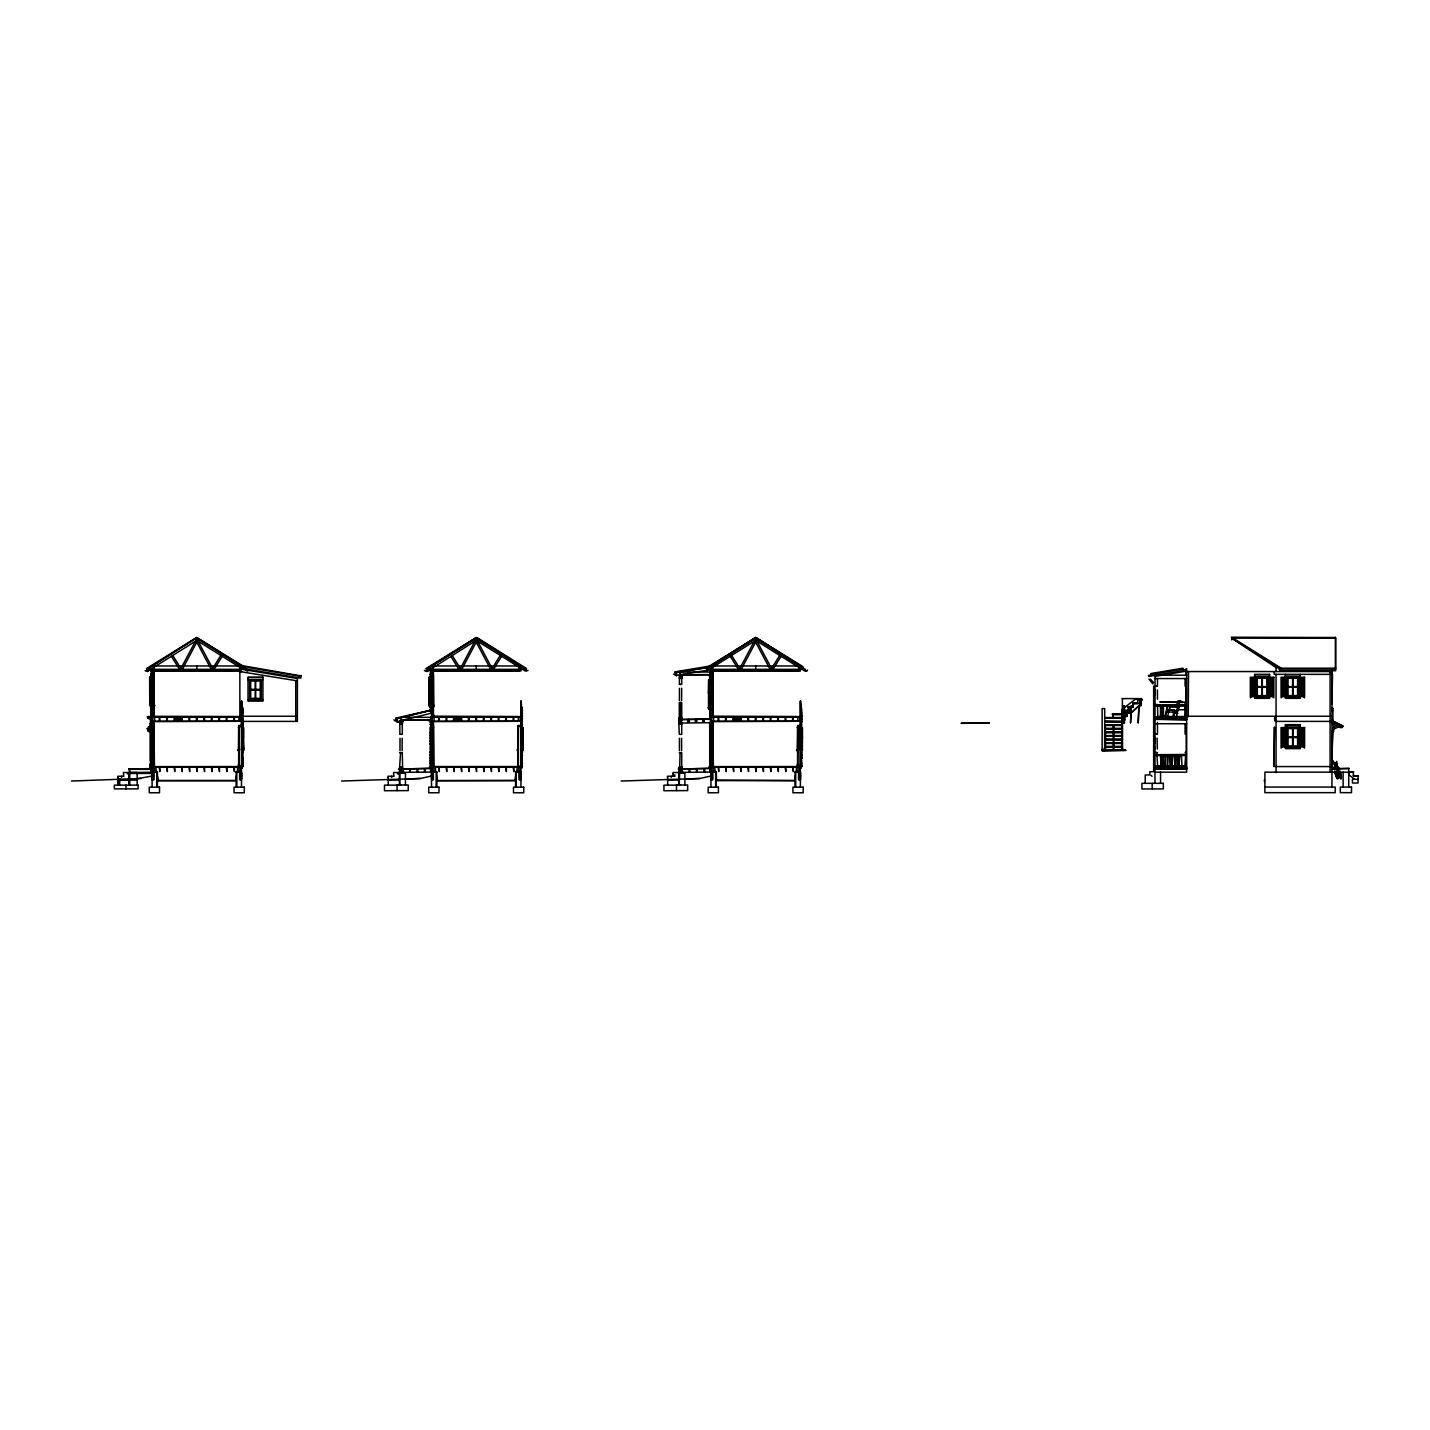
<?xml version="1.0" encoding="UTF-8"?>
<svg xmlns="http://www.w3.org/2000/svg" width="1430" height="1430" viewBox="0 0 1430 1430"><rect width="100%" height="100%" fill="white"/><g stroke="black" fill="none" stroke-linecap="round" stroke-linejoin="round"><path stroke-width="1.5" d="M147.808 728.478L147.934 731.034L149.346 731.534L149.971 728.442L147.791 728.442M148.845 731.624L149.042 728.049M150.436 725.6L150.436 723.491M150.847 727.137L150.847 725.046M150.793 705.562L150.758 674.352L151.812 674.299L151.812 672.35M151.026 726.833L151.151 723.491M151.491 694.033L150.793 676.926L151.848 676.694M241.491 716.627L147.433 716.77C159.445 718.057 144.662 714.714 148.005 717.788M241.491 768.196L242.314 752.824M242.314 744.333L242.314 727.566M242.314 724.545L243.011 749.785C241.044 742.045 243.994 754.057 243.386 749.356L243.332 727.691M241.491 671.564L239.865 671.564L239.865 721.399L297.386 721.399L297.386 677.588M301.104 675.907L241.116 665.433M430.233 766.927L430.931 720.809M430.627 710.245L395.627 718.164L395.86 719.058L431.056 710.263L431.056 708.404M431.52 766.927L433.147 766.927L433.147 721.274M520.949 768.196L521.181 750.625M679.286 678.553L679.643 675.175L679.286 684.362M709.691 766.927L709.691 722.794L712.587 722.686M709.691 708.351L709.638 677.141L710.71 677.087L710.71 675.139M710.388 766.802L710.388 740.418M710.388 696.839L710.388 679.715L708.529 679.947L708.529 708.082L708.869 706.849M801.211 744.333L801.211 740.15M801.479 749.803L801.408 721.274L801.479 727.459M1104.693 730.802L1104.693 750.375L1104.693 708.565L1102.137 708.565L1102.137 750.017L1125.66 750.017L1122.389 749.32M1105.39 731.32L1105.39 750.375L1105.39 725.457M1113.201 749.678L1113.201 725.457M1121.692 749.678L1121.692 725.457M1133.257 707.403L1133.257 703.453L1133.257 707.403L1128.252 707.403M151.848 726.601L149.632 725.6M242.6 744.226L242.51 735.252L243.493 749.803L243.583 727.691L242.635 727.691L243.493 750.911M429.626 701.058L429.25 706.331M429.286 705.097L429.286 704.65M522.701 738.988L522.951 750.911L522.772 727.691M708.619 708.333L708.637 707.207M802.266 750.142L801.551 748.534M801.783 749.785L802.373 749.266M151.187 718.825L149.971 718.378M401.24 772.343L401.258 768.965L403.403 768.983L403.349 772.343L401.24 772.343L401.24 769.018L399.506 769.483M431.288 768.697L430.591 772.075L436.883 772.272M522.969 750.303L521.753 750.41L521.753 752.967M682.843 772.343L680.68 772.343L680.698 768.965L682.843 768.983M708.619 708.529L708.726 707.671M710.728 768.697L710.031 772.075L716.323 772.272M802.391 750.41L801.211 750.41L801.211 752.967M243.529 750.446L242.314 750.41L242.314 752.967M149.775 703.9L149.739 705.276L149.632 677.159L150.579 677.159L150.579 704.99L149.739 704.65M149.828 704.883L149.882 677.159M708.619 707.439L708.583 708.905M150.168 703.828L150.043 695.427M150.329 726.887L151.848 725.94L149.632 725.94L153.707 725.707M522.915 748.551L522.594 738.756M708.726 707.886L708.779 679.947M801.944 748.534L802.033 738.756M149.65 704.168L150.561 704.061M682.092 719.326L681.788 717.932L682.092 719.326L678.946 719.326L678.946 718.164L681.788 717.932L681.752 719.683M710.031 768.697L710.031 772.075L681.627 772.361L681.788 767.213L678.946 767.445L678.946 768.607L682.092 768.607L681.788 767.213L682.092 768.607M1157.531 717.663L1157.817 719.076L1157.478 704.454M1157.531 767.034L1157.817 768.428L1156.709 752.43M1155.386 738.148L1155.172 743.243M248.82 670.152L247.193 671.206L246.139 669.705M801.211 735.27L802.248 748.391M1155.172 695.266L1155.1 689.939M1178.052 709.745L1178.588 702.309M1178.713 709.745L1179.25 702.309M1184.648 709.745L1185.166 702.309M1166.952 705.759L1166.809 709.834L1169.222 709.834L1169.919 706.617M151.24 677.159L151.33 673.78L150.901 677.159M151.205 724.67L151.294 721.274L150.865 724.67L151.848 724.67M403.904 720.22L402.402 722.15M683.218 674.924L681.735 676.873M150.901 702.309C150.615 695.248 153.046 702.13 150.293 702.184M150.865 716.287C153.207 708.351 148.881 717.717 151.777 716.341M151.294 718.486C150.454 728.782 151.794 713.749 151.187 719.326L149.739 718.593M150.865 766.587C152.349 755.97 150.15 776.776 151.526 766.015M710.21 679.357C710.531 687.169 708.565 678.231 711.657 679.482M709.78 705.097L710.424 701.737L710.138 705.097L708.744 705.205L709.155 701.04M528.045 670.348L526.312 671.135L524.864 668.561M235.342 780.512L236.022 779.618M515.461 779.618L514.532 780.548L437.616 780.637M676.068 673.691L675.014 674.96L673.601 674.048M713.356 708.815L712.891 708.118M807.539 669.991L806.395 671.296L805.019 669.705M1272.45 696.07L1273.844 697.822M1303.195 696.07L1304.589 697.822M1303.195 746.371L1304.589 748.122M476.262 638.245L477.602 637.977L526.49 668.525L525.99 669.329L476.208 637.494L426.48 669.312L425.979 668.525L476.351 637.601M802.373 749.767L802.48 727.691L801.533 727.691L801.533 749.463L802.48 749.713M1337.658 768.035L1337.658 768.089A5.631 0.947 74.8 0 0 1337.676 768.965M145.091 670.616L146.396 671.26L147.505 670.098M393.911 719.791L395.252 721.149L397.057 719.433M426.944 670.098L425.514 671.296L424.424 670.348M399.506 768.607L399.792 767.213L402.348 767.213L402.634 768.607L399.506 768.607L400.597 752.663M678.946 719.326L679.232 717.932L681.735 717.932M678.946 768.607L679.232 767.213L681.735 767.213M1157.478 717.663L1155.029 717.663L1154.671 719.076L1154.975 717.663L1186.65 717.663M1157.478 767.034L1155.029 767.034L1154.671 768.428L1154.975 767.034L1186.65 767.034M1163.859 716.269L1165.182 716.108L1167.202 706.617M1167.577 711.89L1168.024 709.834L1174.548 710.245M1170.223 706.617L1167.595 716.108M1337.068 768.375L1336.746 766.855L1336.818 768.536M245.406 668.614L246.496 669.991M1176.711 710.37L1179.41 701.04L1177.98 700.915L1176.389 706.313M1181.663 701.594L1180.697 700.915M150.168 690.547L150.382 677.999L150.043 690.529M150.257 695.445L150.078 691.244L149.971 703.828M429.304 686.346L429.518 677.981M429.304 681.449L429.626 680.09M429.304 683.54L429.626 682.182M429.626 689.868L429.626 684.291M429.501 688.438L429.626 687.079M429.626 689.171L429.304 689.832M429.304 703.113L429.626 691.262M429.304 693.318L429.626 691.959M429.626 695.463L429.626 694.068M429.304 698.215L429.626 696.857M429.304 700.307L429.626 698.948M708.744 682.146L708.547 693.461L709.28 680.787M709.083 701.058L708.958 694.05M709.53 704.99L708.744 705.902L709.066 693.336M708.744 705.902L708.744 705.205M1336.925 765.408L1336.639 761.404L1336.335 763.906L1334.548 763.924L1333.171 760.921L1334.798 766.748A6.471 1.09 74.8 0 0 1334.136 768.375M1336.8 764.996L1335.995 762.512L1337.497 766.748A6.471 1.09 74.8 0 1 1339.016 768.375M1168.775 711.89L1166.362 711.89L1165.45 716.198L1162.822 716.823M1167.023 716.895L1167.541 716.073M681.663 688.134L681.61 700.664M1157.406 689.939L1157.478 699.199M180.484 669.347L195.41 641.284M182.325 669.347L196.786 642.159L196.911 638.298M459.924 669.347L474.849 641.284M461.765 669.347L476.226 642.159L476.101 638.298M739.364 669.347L754.289 641.284M741.223 669.347L755.683 642.159L755.558 638.298M151.848 767.052L150.096 767.052L150.418 763.977M1155.172 748.659L1155.029 747.318M399.989 750.678L400.007 738.291M679.429 700.664L679.447 688.295M679.429 750.678L679.447 738.291M212.641 668.525L220.828 655.441M214.053 669.347L222.204 656.299M246.675 669.115L196.768 637.494L146.539 668.525L147.022 669.312L196.714 637.53L245.156 667.363M475.958 638.048L426.355 669.115M426.891 669.115L476.351 638.298M492.099 668.525L500.268 655.441M493.493 669.347L501.644 656.299M755.683 638.495L804.572 669.061L804.572 670.974L755.683 640.408L706.778 670.974L706.778 669.061L755.809 638.298M771.539 668.525L779.707 655.441M772.933 669.347L781.102 656.299M402.402 721.846L403.671 720.22M681.735 676.569L682.986 674.924M243.368 728.496L243.368 738.166M243.243 738.988L243.475 749.052L242.671 748.534M429.411 690.547L430.001 690.547M522.808 738.166L522.808 728.496M802.248 728.496L802.248 738.166M802.141 738.988L802.141 748.534M709.566 718.79L710.71 716.519M709.566 768.125L710.71 765.872M153.707 716.305L238.578 716.627M180.716 718.414C182.254 722.043 173.245 721.435 175.926 718.075M153.707 766.605L238.935 766.569L238.935 725.35L238.578 766.927M433.04 691.655L433.147 704.275M433.147 716.305L518.035 716.627M459.834 718.075C462.641 721.739 452.559 721.739 455.366 718.075M675.729 673.727L676.533 672.529L675.997 673.369M712.587 716.305L797.475 716.627M712.587 766.605L797.833 766.569L797.833 725.35L797.475 766.927M149.65 690.654L150.793 690.493M1126.393 711.014L1126.393 712.641L1131.327 712.641L1139.782 704.936M1126.661 712.873L1131.416 712.873L1139.603 705.097M1136.207 698.609L1121.924 709.495L1121.924 746.406M150.436 760.992L150.436 731.534M1331.956 732.714L1333.582 731.749L1333.582 729.318L1340.589 725.814M399.846 767.213L402.295 767.213M146.897 669.115L196.929 637.851M147.862 670.992L196.786 640.408L241.491 668.364M147.862 671.26L151.044 669.008M674.871 672.815L674.728 671.903L709.244 666.148L755.755 637.476L802.927 666.648L802.588 667.542L755.791 637.601M755.558 637.601L709.548 667.059L674.835 672.583M709.495 666.809L755.701 637.494L802.677 667.31M148.166 668.614L147.522 671.6L147.755 668.865M427.606 668.614L426.962 671.6L427.32 669.043M431.288 766.569L432.915 766.927M1338.766 724.903L1332.885 727.834L1333.582 729.318M175.711 720.202L180.502 718.2M175.765 720.237L180.591 718.289M402.134 738.291L402.152 750.678M455.151 720.202L460.049 718.289M681.592 738.291L681.61 750.678M734.609 720.202L739.489 718.289L739.614 720.077L734.609 718.289M235.646 780.53L158.48 780.548L157.55 779.618M515.086 780.53L437.866 780.655M794.544 780.53L716.555 780.083M433.433 705.669L434.363 705.508L433.433 705.33M395.806 718.843L430.931 710.174L430.931 669.83M400.239 720.845L397.057 721.882C397.576 713.409 394.519 726.619 400.436 720.792M403.886 719.933L431.288 713.177M401.544 734.376L400.597 734.376M680.984 684.362L680.054 684.362M680.054 702.648L680.984 702.648M680.984 734.376L680.054 734.376M679.286 785.016L680.054 752.663M1156.709 686.168L1155.78 686.168M1155.78 704.454L1156.709 704.454M1185.828 704.454L1186.292 704.382M1156.709 734.144L1155.78 734.144M1155.78 752.43L1157.478 752.609M1186.65 767.499L1185.023 767.034L1184.719 768.428L1185.828 752.43M680.859 717.109L679.697 717.932M1155.958 716.984L1157.067 716.501L1157.067 717.663M1161.089 716.966L1161.142 706.009M1163.412 716.966L1163.466 706.009M1155.958 766.355L1157.067 765.872L1157.067 767.034M1161.089 766.337L1161.142 755.38M1162.769 766.212L1163.466 755.38M1167.434 766.212L1168.131 755.38M1170.401 766.337L1170.455 755.38M1175.049 766.337L1175.12 755.38M1177.39 766.337L1177.444 755.38M1179.071 766.212L1179.768 755.38M1182.038 766.337L1181.394 755.38M1276.418 772.575L1275.363 772.146L1276.418 771.717M151.848 776.079L136.78 778.85M431.288 776.079L420.295 778.492L341.627 781.03M710.728 776.079L699.753 778.492L621.085 781.03M151.848 705.383L150.257 705.651L150.49 707.028L151.848 706.795M431.288 705.383L429.697 705.651L429.93 707.028L431.288 706.795M710.728 708.172L709.137 708.458L709.387 709.834L710.728 709.584M679.822 674.817L676.533 675.55M710.728 669.669L681.216 674.585L681.216 677.963M1150.953 674.46L1182.914 669.133M1182.914 670.795L1150.953 676.068L1150.953 673.53L1182.914 668.203L1183.271 670.759L1186.65 668.65L1186.65 772.164L1154.975 772.164M1155.029 676.372L1186.65 671.099M243.368 729.658L242.832 728.299L243.046 738.059L242.314 729.675M243.368 748.373L243.172 746.424M522.701 728.621L522.611 738.041M801.926 730.39L802.033 728.281M802.141 738.059L801.926 728.299M802.248 741.526L801.211 738.059L802.462 738.166L801.819 729.783M801.73 747.157L801.211 743.654L801.658 746.907M806.681 671.153L805.591 670.849M242.314 715.697C243.618 726.512 241.509 705.634 242.939 716.287M243.368 738.041L242.314 738.059L243.368 741.526M242.314 743.654L242.421 746.907M521.753 721.292L522.451 727.566L521.181 727.334M242.314 754.826C243.386 765.425 242.01 744.833 242.6 755.398M521.753 732.464L522.397 735.842M801.211 710.12C802.284 720.702 800.907 700.128 801.479 710.692M521.753 746.442C523.058 757.221 520.949 736.379 522.397 747.014M801.211 724.081L801.211 727.566M521.753 757.614C522.844 768.214 521.467 747.622 522.039 758.204M801.211 749.231C802.498 760.027 800.407 739.167 801.837 749.803M801.211 760.42C802.284 771.002 800.907 750.428 801.479 760.992M71.5 781.03L140.855 778.492M151.848 716.752L148.47 716.984L148.47 718.486M118.082 780.154L129.254 779.582M430.162 724.384L431.234 724.331L431.234 722.49M709.62 724.384L710.674 724.331L710.674 722.49L710.728 767.57M157.497 776.329L158.426 780.655L235.146 780.655M436.937 776.329L437.455 780.423M405.012 779.118L420.295 778.492M716.376 776.329L716.448 780.172M684.47 779.118L699.753 778.492M710.496 719.29L678.714 719.379L679.286 720.184M989.363 722.794L961.192 723.401M148.148 717.985L151.848 718.021M128.789 769.125L151.83 768.553L149.971 768.553L149.971 767.07L151.848 766.748L151.848 768.893L129.719 769.143L129.719 785.142M151.848 769.143L128.897 769.251L151.848 768.893M129.004 769.269L151.848 769.376M151.848 772.272L129.719 772.522L137.173 772.522L137.173 785.142M1231.355 637.226L1335.441 637.512M1276.061 667.596L1231.713 638.155L1335.441 638.155M154.136 665.969L239.436 665.969M433.576 665.969L518.875 665.969M713.034 665.969L798.333 665.969M1231.713 638.155L1279.796 668.203L1335.674 668.203M1279.796 669.133L1335.674 669.133M152.081 669.347L241.491 669.347M431.52 669.347L520.949 669.347M710.96 669.347L800.389 669.347M710.728 669.812L710.728 671.439M710.728 670.044L710.388 716.966L800.389 716.966M805.251 669.991L805.019 669.061M151.026 670.67L150.668 669.508L151.848 674.03M430.466 670.67L430.126 669.508L430.466 674.138L431.252 672.35M152.081 670.974L241.491 670.974M431.52 670.974L520.949 670.974L520.949 668.364M710.96 670.974L800.389 670.974L800.389 668.364M153.707 671.278L239.865 670.974M433.147 671.278L519.304 670.974M712.587 671.278L798.762 670.974M1186.65 671.564L1332.188 671.564L1332.188 702.541M152.081 671.671L153.707 671.671M431.52 671.671L433.147 671.671M710.96 671.671L712.587 671.671M681.002 672.029L710.728 672.029M152.081 672.386L153.707 672.386M431.52 672.386L433.147 672.386M710.96 672.386L712.587 672.386M676.068 672.94L676.497 675.854L676.497 672.779M680.287 672.958L679.59 674.585L710.728 674.585M150.793 674.37L151.848 674.37M430.233 674.37L431.288 674.37L430.198 674.352L430.233 676.926L431.288 676.676M1330.097 674.352L1274.202 674.352L1274.202 671.564M1332.045 674.477L1332.045 702.184M709.924 674.71L681.395 675.175L681.735 678.553M1254.646 674.817L1269.536 674.817M1285.373 674.817L1300.281 674.817M152.081 675.049L153.707 675.049M153.993 675.175L154.226 705.33M431.52 675.049L433.147 675.049M433.433 675.175L433.665 705.33M1156.584 675.192L1155.029 675.192L1154.975 783.336M1162.161 675.192L1186.65 675.192M152.081 675.407L153.707 675.407M431.52 675.407L433.147 675.407M710.96 675.407L712.587 675.407M1150.596 675.371C1145.072 674.602 1151.382 678.446 1150.596 674.674M152.081 676.104L153.707 676.104M431.52 676.104L433.147 676.104M710.96 676.104L712.587 676.104M1148.755 676.319L1150.149 676.319M710.728 676.819L708.44 674.924M1254.646 676.926L1269.536 676.926M1285.373 676.926L1300.281 676.926M430.698 677.159C431.27 666.612 429.894 687.151 430.966 676.587M709.691 677.159L710.728 677.159M1255.915 677.266L1250.321 677.266L1250.321 696.589L1255.915 696.589L1255.915 677.266L1255.898 696.589M1256.505 677.159L1267.677 677.159L1267.677 696.714L1256.505 696.714M248.016 677.623L262.923 677.623M150.561 678.088L149.775 678.088M430.001 678.088L429.232 678.088M679.643 678.088L681.502 678.088M712.891 677.963L713.123 708.118M150.293 678.321L150.633 679.482M679.643 678.428L681.502 678.428M1155.029 678.553L1186.65 678.553M1251.143 678.803L1255.093 678.803M1269.089 678.803L1273.04 678.803M1281.87 678.803L1285.838 678.803M1299.834 678.803L1303.785 678.803M1251.143 679.5L1255.093 679.5M1269.089 679.5L1273.04 679.5M1281.87 679.5L1285.838 679.5M1299.834 679.5L1303.785 679.5M248.016 679.715L262.923 679.715M151.24 679.947C151.83 669.401 150.454 689.957 151.526 679.393M1186.274 680.054L1186.274 707.779M1251.143 680.215L1255.093 680.215M1269.089 680.215L1273.04 680.215M1281.87 680.215L1285.838 680.215M1299.834 680.215L1303.785 680.215M239.865 671.564L297.386 680.877M1251.143 680.912L1255.093 680.912M1269.089 680.912L1273.04 680.912M1281.87 680.912L1285.838 680.912M1299.834 680.912L1303.785 680.912M1251.143 681.61L1255.093 681.61M1269.089 681.61L1273.04 681.61M1281.87 681.61L1285.838 681.61M1299.834 681.61L1303.785 681.61M1251.143 682.307L1255.093 682.307M1269.089 682.307L1273.04 682.307M1281.87 682.307L1285.838 682.307M1299.834 682.307L1303.785 682.307M1251.143 683.004L1255.093 683.004M1269.089 683.004L1273.04 683.004M1281.87 683.004L1285.838 683.004M1299.834 683.004L1303.785 683.004M1251.143 683.701L1255.093 683.701M1269.089 683.701L1273.04 683.701M1281.87 683.701L1285.838 683.701M1299.834 683.701L1303.785 683.701M1251.143 684.398L1255.093 684.398M1269.089 684.398L1273.04 684.398M1281.87 684.398L1285.838 684.398M1299.834 684.398L1303.785 684.398M679.643 684.434L681.395 684.434M1251.143 685.095L1255.093 685.095M1269.089 685.095L1273.04 685.095M1281.87 685.095L1285.838 685.095M1299.834 685.095L1303.785 685.095M710.138 685.542C710.71 674.996 709.351 695.534 710.424 684.97M1251.143 685.792L1255.093 685.792M1269.089 685.792L1273.04 685.792M1281.87 685.792L1285.838 685.792M1299.834 685.792L1303.785 685.792M1186.292 686.007L1185.828 686.168M1155.386 686.239L1157.12 686.239M1256.505 686.579L1267.677 686.579M1287.25 686.579L1298.422 686.579M1256.505 687.276L1267.677 687.276M1287.25 687.276L1298.422 687.276M1251.143 687.544L1255.093 687.544M1269.089 687.544L1273.04 687.544M1281.87 687.544L1285.838 687.544M1299.834 687.544L1303.785 687.544M1251.143 688.241L1255.093 688.241M1269.089 688.241L1273.04 688.241M1281.87 688.241L1285.838 688.241M1299.834 688.241L1303.785 688.241M430.698 688.331C431.27 677.784 429.894 698.341 430.966 687.776M1251.143 688.938L1255.093 688.938M1269.089 688.938L1273.04 688.938M1281.87 688.938L1285.838 688.938M1299.834 688.938L1303.785 688.938M249.875 689.385L261.064 689.385M1251.143 689.635L1255.093 689.635M1269.089 689.635L1273.04 689.635M1281.87 689.635L1285.838 689.635M1299.834 689.635L1303.785 689.635M249.875 690.082L261.064 690.082M1251.143 690.332L1255.093 690.332M1269.089 690.332L1273.04 690.332M1281.87 690.332L1285.838 690.332M1299.834 690.332L1303.785 690.332M1251.143 691.03L1255.093 691.03M1269.089 691.03L1273.04 691.03M1281.87 691.03L1285.838 691.03M1299.834 691.03L1303.785 691.03M150.561 691.476L149.775 691.476M430.001 691.476L429.232 691.476M150.293 691.655L150.668 690.493M1251.143 691.727L1255.093 691.727M1269.089 691.727L1273.04 691.727M1281.87 691.727L1285.838 691.727M1299.834 691.727L1303.785 691.727M1251.143 692.424L1255.093 692.424M1269.089 692.424L1273.04 692.424M1281.87 692.424L1285.838 692.424M1299.834 692.424L1303.785 692.424M1251.143 693.121L1255.093 693.121M1269.089 693.121L1273.04 693.121M1281.87 693.121L1285.838 693.121M1299.834 693.121L1303.785 693.121M151.24 693.925C151.83 683.379 150.454 703.918 151.526 693.353M1251.143 693.818L1255.093 693.818M1269.089 693.818L1273.04 693.818M1281.87 693.818L1285.838 693.818M1299.834 693.818L1303.785 693.818M1251.143 694.533L1255.093 694.533M1269.089 694.533L1273.04 694.533M1281.87 694.533L1285.838 694.533M1299.834 694.533L1303.785 694.533M1254.646 696.946L1269.536 696.946M1285.373 696.946L1300.281 696.946M1122.157 698.609L1141.408 698.609L1141.408 699.842M261.064 699.449L249.875 699.502L249.875 679.947M710.138 699.52C710.71 688.974 709.351 709.512 710.424 698.948M1137.333 699.485L1142.427 699.485L1137.565 700.182M248.016 699.735L262.923 699.735M1142.427 699.842L1137.333 699.949M1178.141 701.415L1180.554 701.415M1186.256 702.202L1159.802 702.005L1182.914 702.523M430.698 702.309C431.27 691.763 429.894 712.301 430.966 701.737M679.59 702.595L681.449 702.595M1132.685 703.095L1137.923 703.095L1132.685 703.56M150.293 703.346L150.668 702.184M1132.918 703.792L1137.923 703.792L1137.69 699.842M1331.956 703.935L1332.51 674.477M241.956 704.257L242.314 768.196M521.414 704.257L521.753 768.196M800.854 704.257L800.389 768.196M151.24 705.097C151.634 694.819 150.579 714.875 151.526 704.543M432.218 705.097L433.433 705.097M1157.478 705.097L1185.077 705.097M153.993 705.33L154.923 705.508L153.993 705.669M429.179 705.276L429.072 677.159L430.037 677.159L429.197 704.99M1139.603 705.419L1141.176 705.419M1157.478 705.33L1185.077 705.33M1139.335 705.651L1141.176 705.651L1141.176 700.182M1122.389 705.884L1124.498 705.884L1124.498 722.829L1122.389 722.829M1155.905 706.027L1156.834 706.152L1156.244 705.097M1157.478 706.152L1185.077 706.027M1128.02 706.706L1133.257 706.706M1168.614 706.706L1178.856 707.153M1169.311 706.581L1179.392 706.313M1133.257 707.046L1128.02 707.171M153.993 707.546L154.351 705.669M433.433 707.546L433.791 705.669M710.138 707.904C710.746 697.357 709.244 717.896 710.352 707.332M1331.956 708.19L1332.885 708.19L1332.885 720.702M1331.956 708.779L1332.885 708.779M1185.13 709.745L1176.747 709.745L1176.747 719.076M712.891 710.335L713.23 708.476M1125.106 710.317L1128.61 710.317M431.288 710.621L430.591 713.266M1125.213 710.782L1128.61 710.656M1331.956 710.71L1332.885 710.71M1121.603 711.014L1123.479 711.014M1125.356 711.014L1128.61 711.014M1177.927 711.622L1173.315 711.622L1173.315 719.076M1173.976 713.481L1177.927 713.481M1112.308 713.928L1125.91 713.928M1112.308 714.392L1125.91 714.267M1112.647 714.625L1125.91 714.625M152.081 715.929L153.707 716.627L153.707 670.974M239.865 716.269L295.76 716.269M1123.676 716.251L1126.912 716.251M1185.935 716.269L1331.956 716.269M1124.373 716.484L1126.912 716.484L1127.144 711.014M1157.478 716.501L1185.077 716.501M520.949 716.627L431.52 716.627L433.147 716.627L433.147 670.974M680.859 716.77L681.324 717.932M800.389 716.627L710.96 716.627L712.587 716.627L712.587 670.974M1186.65 716.627L1188.276 716.627L1188.509 671.564M147.433 717.091L241.491 716.966M431.52 716.966L520.949 716.966M1157.478 717.091L1185.077 717.091M148.47 717.449L151.848 717.449M403.796 717.324L431.288 717.324M151.848 717.753L147.683 717.056M1104.693 717.538L1123.39 717.538M1276.061 717.502L1274.666 717.502L1274.666 720.881L1274.702 719.719L1276.061 719.773M1104.693 718.003L1123.39 717.878M148.398 718.146L151.848 718.378M401.133 718.253L400.436 723.598L401.83 723.598M1104.693 718.235L1123.39 718.235M1186.65 718.128L1184.719 719.076L1185.077 704.454M151.848 718.486L148.237 718.486L148.237 716.984M1186.65 719.076L1154.511 719.076L1186.65 719.88M710.728 719.308L710.031 722.686L679.822 723.097L680.019 719.361M1154.511 719.415L1186.65 719.54M1124.695 719.862L1123.39 719.862L1123.39 714.267M400.436 719.88L431.288 719.88M1274.666 720.112L1276.061 720.112M400.436 720.22L402.062 720.22M402.652 720.22L430.466 720.22L430.591 717.324M739.274 720.398L734.806 720.398L734.484 718.414M1275.363 720.631L1276.418 720.631M152.081 721.274L241.491 721.274M431.52 721.274L520.949 721.274M710.96 721.274L800.389 721.274M1104.693 721.149L1122.389 721.149M153.707 721.578L238.935 721.274M433.147 721.578L518.375 721.274M712.587 721.578L797.833 721.274M1104.693 721.489L1122.389 721.846L1104.693 721.846M1276.061 721.399L1331.956 721.399L1342.305 726.654L1341.036 727.852L1331.956 723.312M522.039 721.864L521.968 718.486L521.753 724.545M152.081 721.971L153.707 721.971M430.233 722.15L428.75 720.22M431.52 721.971L433.147 721.971M681.216 722.168L681.913 719.594L679.643 719.755L679.643 724.188M710.96 721.971L712.587 721.971M152.081 722.686L153.707 722.686M431.52 722.686L433.147 722.686M989.131 723.026L961.407 723.169M151.848 723.276L150.15 723.276L151.848 723.491M679.536 723.723L681.502 723.723M1154.975 723.723L1186.65 723.723M402.062 723.83L400.203 724.188L399.846 721.274L399.846 734.376M679.643 723.955L681.395 723.955M399.846 724.188L402.402 724.188L402.652 719.88M430.162 724.134L431.288 724.313M679.286 724.188L681.735 724.188M709.62 724.188L710.674 724.188M801.211 724.545L801.479 724.67M153.94 724.903L154.458 766.569M433.469 724.903L433.898 766.569M712.909 724.903L713.356 766.569M1104.693 724.76L1122.389 724.76M152.081 725.117L153.94 725.368M241.491 725.01L239.865 725.707M431.52 725.117L433.147 725.117M520.949 725.01L519.304 725.707M710.96 725.117L712.587 725.117M800.389 725.01L798.762 725.707M1104.693 725.099L1122.389 725.099M1285.373 725.117L1300.281 725.117M1104.693 725.457L1122.389 725.457L1122.389 750.375L1122.389 698.609M238.649 725.707L238.417 749.803M238.935 725.707L241.491 725.707M431.52 725.707L433.147 725.707M518.089 725.707L517.857 749.803M518.375 725.707L520.949 725.707M710.96 725.707L712.587 725.707M797.529 725.707L797.297 749.803M797.833 725.707L800.389 725.707M150.132 726.565L153.707 726.404M238.935 726.404L241.491 726.404M431.52 726.404L433.147 726.404M518.375 726.404L520.949 726.404M710.96 726.404L712.587 726.404M797.833 726.404L800.389 726.404M148.363 726.798L149.435 726.798M432.45 726.744L433.469 726.994M430.233 727.226L430.931 766.802L430.698 719.88M1285.373 727.226L1300.281 727.226M151.205 727.459C151.83 716.931 150.365 737.433 151.526 726.887M238.417 727.566L239.632 727.334M241.956 727.334L243.011 727.566M430.662 727.459C431.288 716.931 429.822 737.433 430.966 726.887M431.753 727.459L433.469 727.459M710.067 727.459C710.692 716.931 709.226 737.433 710.388 726.887M797.297 727.566L799.692 727.334M148.148 728.049L149.632 728.049M799.692 727.799L797.529 727.334M146.79 728.639L150.883 728.639M242.832 728.299L242.421 728.621M801.73 728.299L801.551 728.621M1104.693 728.371L1122.389 728.371M1104.693 728.71L1122.389 728.71M151.848 728.978L150.347 729.407M1104.693 729.068L1122.389 729.068M1281.87 728.96L1285.82 728.96L1285.82 736.772L1281.87 736.772L1281.87 728.96L1285.838 729.103M1299.834 728.96L1303.785 728.96L1303.785 736.772L1299.834 736.772L1299.834 728.96L1303.785 729.103M147.791 729.461L150.007 729.354M147.88 729.461L150.007 729.461M150.436 729.443L151.848 729.443M1281.87 729.8L1285.838 729.8M1299.834 729.8L1303.785 729.8M242.6 730.247L242.51 726.869L243.368 733.143L242.51 729.658M147.791 730.498L150.007 730.498M1281.87 730.516L1285.838 730.516M1299.834 730.516L1303.785 730.516M1281.87 731.213L1285.838 731.213M1299.834 731.213L1303.785 731.213M1104.693 731.963L1122.389 731.963M1281.87 731.91L1285.838 731.91M1299.834 731.91L1303.785 731.91M1104.693 732.321L1122.389 732.321M1104.693 732.678L1122.389 732.678M1281.87 732.607L1285.838 732.607M1299.834 732.607L1303.785 732.607M802.248 733.143L801.211 729.675L801.837 733.036M1281.87 733.304L1285.838 733.304M1299.834 733.304L1303.785 733.304M1186.292 733.965L1185.828 734.144M1281.87 734.001L1285.838 734.001M1299.834 734.001L1303.785 734.001M1155.386 734.198L1157.12 734.198M1281.87 734.698L1285.838 734.698M1299.834 734.698L1303.785 734.698M1104.693 735.574L1122.389 735.574M1281.87 735.395L1285.838 735.395M1299.834 735.395L1303.785 735.395M522.808 735.932L521.753 729.675L522.397 733.036M243.154 735.967L242.314 732.464L242.939 735.842M1281.87 736.093L1285.838 736.093M1299.834 736.093L1303.785 736.093M1104.693 736.271L1122.389 736.271M1287.25 736.879L1298.422 736.879M1281.87 737.701L1285.82 737.701L1285.82 745.495L1281.87 745.495L1281.87 737.701L1285.838 737.844M1287.25 737.576L1298.422 737.576M1299.834 737.701L1303.785 737.701L1303.785 745.495L1299.834 745.495L1299.834 737.701L1303.785 737.844M242.671 738.059L243.44 738.059M801.837 738.631L801.211 732.464L801.837 735.842M1281.87 738.541L1285.838 738.541M1299.834 738.541L1303.785 738.541M242.832 738.774L242.421 739.149M801.73 738.774L801.551 738.988M1104.693 739.185L1122.389 739.185M1281.87 739.239L1285.838 739.239M1299.834 739.239L1303.785 739.239M1104.693 739.542L1122.389 739.542M1104.693 739.882L1122.389 739.882M1281.87 739.936L1285.838 739.936M1299.834 739.936L1303.785 739.936M1281.87 740.633L1285.838 740.633M1299.834 740.633L1303.785 740.633M522.808 741.526L521.753 738.059L522.397 741.419M1281.87 741.33L1285.838 741.33M1299.834 741.33L1303.785 741.33M1281.87 742.027L1285.838 742.027M1299.834 742.027L1303.785 742.027M1104.693 742.796L1122.389 742.796M1281.87 742.724L1285.838 742.724M1299.834 742.724L1303.785 742.724M1104.693 743.26L1122.389 743.153M1104.693 743.493L1122.389 743.493M1281.87 743.421L1285.838 743.421M1299.834 743.421L1303.785 743.421M1281.87 744.118L1285.838 744.118M1299.834 744.118L1303.785 744.118M243.368 747.121L242.314 740.847L243.368 744.315M1281.87 744.833L1285.838 744.833M1299.834 744.833L1303.785 744.833M242.832 746.46L242.832 744.369M1104.693 746.406L1122.389 746.406M1104.693 746.871L1122.389 746.764M151.205 747.014C151.83 736.486 150.365 757.006 151.526 746.46M430.662 747.014C431.288 736.486 429.822 757.006 430.966 746.46M710.067 747.014C710.692 736.486 709.226 757.006 710.388 746.46M1104.693 747.104L1122.389 747.104M1285.373 747.247L1300.281 747.247M1102.137 749.32L1104.693 749.32M239.865 749.695L237.487 749.981L238.649 750.16M518.375 749.695L516.927 749.981L518.375 750.625M798.762 749.695L796.367 749.981L797.529 750.16M1104.693 749.678L1122.389 749.678M238.649 752.019L238.292 750.16M518.089 752.019L517.731 750.16M797.529 752.019L797.189 750.16M400.132 752.591L402.009 752.591M679.59 752.591L681.449 752.591M1185.077 752.609L1186.292 752.359M399.846 752.824L402.295 752.824L402.634 768.607M679.286 752.824L681.735 752.824L681.735 768.661M1185.077 754.468L1157.478 754.7L1185.077 754.808M1332.045 755.272L1332.849 731.088M1155.905 755.398L1156.834 755.505L1156.244 754.468M1157.478 755.505L1185.077 755.505M1331.956 757.024L1332.563 731.088M150.347 764.085L151.848 763.977M238.649 764.013L238.292 766.569M518.089 764.013L517.731 766.569M797.529 764.013L797.189 766.569M150.096 764.496L151.848 764.496M1157.478 765.872L1185.077 765.872M152.081 766.23L153.707 766.927L153.707 721.274M238.935 766.23L241.491 766.23M518.375 766.23L520.949 766.23M797.833 766.23L800.389 766.23M1170.455 766.212L1169.758 755.38M1175.12 766.212L1174.423 755.38M150.436 766.587L151.848 766.587M430.662 766.587C431.288 756.041 429.822 776.562 430.966 766.015M432.915 766.569L518.375 766.569L518.375 725.35L518.035 766.927M710.067 766.587C710.889 755.719 709.316 773.523 710.388 766.015M1157.478 766.462L1185.077 766.462M1276.061 766.569L1330.097 766.569M1331.956 766.569L1331.956 767.964M152.081 766.927L241.491 766.927M430.931 766.695L520.949 766.927M800.389 766.927L710.96 766.927L712.587 766.927L712.587 721.274M152.081 767.267L241.491 767.267M431.52 767.267L520.949 767.267M710.96 767.267L800.389 767.267M1186.65 768.428L1154.511 768.428L1186.65 769.251M1331.956 768.428L1349.187 768.428L1331.956 769.251M1154.511 768.786L1186.65 768.911M678.946 769.483L680.698 769.018L680.698 772.397M152.081 771.574L157.425 771.574L157.425 787.179M241.491 771.574L236.147 771.574L236.147 787.179M431.52 771.574L436.883 771.574L436.883 787.179M520.949 771.574L515.587 771.574L515.587 787.179M710.96 771.574L716.323 771.574L716.323 787.179M800.389 771.574L795.026 771.574L795.026 787.179M1154.975 771.7L1149.845 771.7L1149.845 774.953L1145.198 774.953L1145.198 783.336M1348.722 771.932L1353.835 771.932L1348.705 772.504L1348.722 774.631L1354.603 779.296M157.425 772.272L151.491 772.164L151.491 669.83M236.147 772.272L241.491 772.272L241.491 700.968L241.956 768.196M515.587 772.272L520.949 772.272L520.949 700.968L521.414 768.196M795.026 772.272L800.389 772.272L800.389 700.968L800.854 768.196M1348.722 772.164L1264.889 772.164L1264.889 792.649L1335.209 792.649L1335.209 787.072L1264.889 787.072M123.659 776.097L123.427 772.522L129.361 772.522M151.902 772.343L153.385 772.343L153.385 779.672M393.786 776.097L393.554 772.522L399.506 772.522M431.342 772.343L432.843 772.343L432.843 779.672M673.065 773.773L673.012 772.522L678.946 772.522M679.286 772.397L681.86 773.094M710.782 772.343L712.283 772.343L712.283 779.672M399.846 773.094L405.441 773.094L405.441 785.016M679.286 773.094L684.881 773.094L684.881 785.016M129.361 773.451L151.848 773.451M679.286 773.326L678.946 769.018M127.306 773.773L129.29 773.773M397.433 773.773L399.417 773.773L399.506 769.018M151.902 775.203L153.385 775.203M240.169 775.203L241.67 775.203M431.342 775.203L432.843 775.203M519.626 775.203L521.11 775.203M673.244 775.006L675.014 775.006M710.782 775.203L712.283 775.203M799.066 775.203L800.568 775.203M151.902 775.328L153.385 775.328M240.169 775.328L241.67 775.328M431.342 775.328L432.843 775.328M519.626 775.328L521.11 775.328M710.782 775.328L712.283 775.328M799.066 775.328L800.568 775.328M1353.37 775.543L1358.5 776.115L1353.352 776.115L1353.352 772.504M123.713 776.258L117.85 776.258L117.903 777.491M393.858 776.258L387.977 776.258L388.031 777.491M675.014 776.258L667.417 776.258L667.47 777.491M151.902 776.687L153.385 776.687M240.169 776.687L241.67 776.687M431.342 776.687L432.843 776.687M519.626 776.687L521.11 776.687M710.782 776.687L712.283 776.687M799.066 776.687L800.568 776.687M151.902 776.812L153.385 776.812M240.169 776.812L241.67 776.812M431.342 776.812L432.843 776.812M519.626 776.812L521.11 776.812M710.782 776.812L712.283 776.812M799.066 776.812L800.568 776.812M118.082 778.796L119.834 778.796M1358.035 779.296L1352.44 779.296L1352.44 783.014L1358.035 783.014L1358.017 776.115M151.902 779.672L153.94 779.725L153.94 772.272M235.914 779.725L236.075 776.329M431.342 779.672L433.379 779.725L433.379 772.272M515.354 779.725L515.533 776.329M710.782 779.672L712.819 779.725L712.819 772.272M794.794 779.725L794.973 776.329M119.834 780.029L118.082 780.029L129.129 780.119M388.263 780.029L399.274 780.119M667.649 780.029L678.714 780.119M129.719 780.119L137.173 780.119M794.043 780.655L717.056 780.637M118.082 781.334L119.906 781.406M118.082 782.568L119.834 782.568M118.082 783.872L119.834 783.872M119.834 785.124L118.082 785.124L118.082 777.42M388.263 785.124L388.209 777.42M667.649 785.124L667.649 777.42M401.044 785.142L384.473 785.142L384.473 790.736L408.229 790.611L408.229 785.016L397.057 785.016L397.057 790.611M680.483 785.142L663.931 785.142L663.931 790.736L687.669 790.611L687.669 785.016L676.497 785.016L676.497 790.611M1169.508 711.997L1175.299 712.301M1166.648 705.759L1174.745 706.206M1167.631 709.906L1175.21 710.37M1179.357 701.415L1180.447 701.594M241.599 665.522L240.687 665.808M240.687 666.291L301.104 676.372M240.687 668.15L300.765 678.16L301.104 675.443M240.687 669.079L297.386 678.517M522.343 749.785L522.683 750.446M1162.769 716.966L1162.769 706.009M1160.445 716.966L1160.445 706.009M1177.444 766.212L1176.747 755.38M1179.071 766.319L1179.071 755.38M1167.434 766.319L1167.434 755.38M1162.769 766.319L1162.769 755.38M1161.142 766.212L1160.445 755.38M1169.758 717.86L1171.635 718.2M1167.041 717.86L1168.918 718.2M1168.221 717.431L1170.062 717.86M1165.504 717.431L1167.345 717.86M1166.719 716.895L1168.525 717.431M1164.02 716.895L1165.808 717.431M437.687 780.512L436.99 779.618M455.151 718.289L460.049 720.202M175.711 718.289L180.591 720.202M1331.956 720.452L1343.038 725.993L1342.305 727.441L1331.956 722.275M1331.956 720.827L1342.877 726.297M1233.107 638.155L1281.191 668.203M476.226 638.495L525.132 669.061L525.132 670.974L476.226 640.408L427.445 671.188L430.484 669.008M240.955 666.094L196.661 638.298M1336.299 773.416L1337.408 774.202A5.613 0.947 74.8 0 1 1337.229 778.045A5.613 0.947 74.8 0 1 1334.78 771.396M1186.06 709.495L1186.078 680.054M1153.635 682.664L1150.435 679.125M1151.061 775.328L1152.044 776.329M1279.796 669.937L1276.061 665.88L1276.061 671.564M1152.92 683.969L1148.951 679.089M1251.715 696.07L1250.321 697.822M708.654 674.924L709.924 676.569M428.982 720.22L430.233 721.846M1335.173 767.874L1334.387 768.875M731.642 655.441L739.811 668.525M730.265 656.299L738.416 669.347M709.655 667.256L709.244 666.148M452.202 655.441L460.371 668.525M450.808 656.299L458.959 669.347M172.744 655.441L180.931 668.525M171.368 656.299L179.519 669.347M1339.499 772.897L1337.747 767.553L1338.838 768.518M712.909 714.124L713.123 716.269M433.469 714.124L433.665 716.269M154.029 714.124L154.226 716.269M757.06 641.284L771.986 669.347M755.683 642.159L770.126 669.347M477.62 641.284L492.528 669.347M476.226 642.159L490.687 669.347M198.162 641.284L213.088 669.347M196.786 642.159L211.247 669.347M1335.727 768.375L1334.905 765.372L1336.228 769.465M1282.46 696.07L1281.065 697.822M1282.46 746.371L1281.065 748.122M1336.228 773.576L1335.977 772.647M1336.228 769.09C1332.224 763.245 1338.301 763.137 1337.193 768.893M1336.746 771.181L1337.229 773.469L1335.835 771.199M676.033 672.618L710.728 667.077L710.96 787.179M708.637 708.082L709.477 679.947M801.408 738.041L801.837 741.419M522.397 727.459L521.968 724.063L522.039 727.459M242.939 727.459L242.51 724.063L242.6 727.459M242.51 738.041L242.939 741.419M673.226 776.097L673.244 773.773M1157.12 738.148L1157.317 749.07M1154.975 717.663L1155.029 719.076M1154.975 767.034L1155.029 768.428M679.232 717.932L679.286 719.326M679.232 767.213L679.286 768.607M704.65 768.75L704.686 772.129M703.953 768.768L703.971 772.146M697.197 768.84L697.232 772.2M696.499 768.84L696.535 772.218M689.743 768.911L689.778 772.289M689.046 768.911L689.081 772.289M682.289 768.983L682.325 772.361M425.193 768.75L425.228 772.129M424.495 768.768L424.531 772.146M417.739 768.84L417.775 772.2M417.042 768.84L417.077 772.218M410.303 768.911L410.321 772.289M409.606 768.911L409.624 772.289M402.617 768.983L402.885 772.361M402.152 768.983L402.188 772.361L430.591 772.075L430.591 768.697M1348.722 769.251L1348.722 787.072M1343.128 772.164L1343.128 787.072M1335.674 637.923L1335.674 670.759L1279.796 670.759L1279.796 668.203M1335.441 637.226L1335.441 668.203M1333.582 722.293L1333.582 727.495M1332.42 719.022L1332.42 720.881M1332.188 731.284L1332.188 766.569M1331.956 669.58L1331.956 787.072M1330.097 671.564L1330.097 772.164M1300.281 674.352L1300.281 698.341L1285.373 698.341L1285.373 674.352M1298.655 676.926L1298.655 696.946M1298.655 727.226L1298.655 747.247M1297.6 686.579L1297.6 678.249L1288.055 678.249L1288.055 686.579M1297.6 687.276L1297.6 695.606L1288.055 695.606L1288.055 687.276M1297.6 736.879L1297.6 728.549L1288.055 728.549L1288.055 736.879M1297.6 737.576L1297.6 745.906L1288.055 745.906L1288.055 737.576M1293.06 678.249L1293.06 686.579M1293.06 687.276L1293.06 695.606M1293.06 728.549L1293.06 736.879M1293.06 737.576L1293.06 745.906M1292.595 678.249L1292.595 686.579M1292.595 687.276L1292.595 695.606M1292.595 728.549L1292.595 736.879M1292.595 737.576L1292.595 745.906M1287 676.926L1287 696.946M1287 727.226L1287 747.247M1276.061 674.352L1276.061 772.164M1267.91 676.926L1267.91 696.946M1266.873 686.579L1266.873 678.249L1257.31 678.249L1257.31 686.579M1266.873 687.276L1266.873 695.606L1257.31 695.606L1257.31 687.276M1264.424 779.618L1264.424 781.477M1262.333 678.249L1262.333 686.579M1262.333 687.276L1262.333 695.606M1261.85 678.249L1261.85 686.579M1261.85 687.276L1261.85 695.606M1256.273 676.926L1256.273 696.946M1231.713 637.512L1231.713 639.889M1186.292 678.553L1186.292 719.54M1186.292 723.723L1186.292 768.911M1185.702 671.26L1185.702 675.192M1185.077 678.553L1185.077 686.168M1185.077 723.723L1185.077 734.144M1174.245 711.622L1174.245 717.199M1173.69 709.745L1173.976 719.076M1172.779 755.38L1172.153 766.337L1172.082 755.38M1172.082 717.663L1172.082 719.076M1172.082 767.034L1172.082 768.428M1170.455 717.663L1170.455 719.076M1170.455 767.034L1170.455 768.428M1165.808 755.38L1165.164 766.337L1165.092 755.38M1160.552 772.164L1160.552 783.336M1157.478 678.553L1157.478 686.168M1157.478 722.329L1157.478 734.144M1153.652 686.043L1153.652 771.378M1152.169 783.336L1152.169 788.931M1140.479 700.182L1140.479 705.419M1139.782 699.842L1139.782 705.419M1133.025 703.453L1133.025 706.706M1130.004 707.403L1130.004 712.641M1129.307 707.403L1129.307 712.641M1128.61 707.046L1128.61 712.641M1128.377 707.046L1128.377 710.317M1127.913 711.014L1127.913 712.641M1126.661 711.014L1126.661 716.251M1125.91 710.656L1125.91 716.251M1125.66 710.656L1125.571 713.928M1125.642 714.625L1125.642 716.251M1124.91 714.625L1124.91 716.251M1124.659 714.625L1124.695 720.094M1124.034 705.884L1124.034 722.829M1123.801 705.884L1123.801 722.829M1123.104 705.884L1123.104 722.829M1122.818 714.625L1122.818 717.538M1122.568 714.267L1122.586 717.538M1121.728 710.656L1121.728 713.928M1113.899 725.457L1113.899 749.678M1113.148 714.267L1113.148 718.235M1112.808 714.267L1112.808 717.538M802.23 727.691L802.23 749.463M801.783 727.691L801.783 749.463M800.621 700.968L800.621 768.196M800.389 779.725L800.389 787.179M799.692 716.966L799.692 721.274M799.692 767.267L799.692 771.574M799.066 779.672L799.066 772.343L800.568 772.343L800.568 779.654L798.53 779.725L798.53 772.272M798.762 667.345L798.762 669.347M798.637 727.924L798.637 749.695M798.53 725.707L798.53 727.334M798.065 739.274L798.298 748.766M798.065 767.267L798.065 771.574M796.421 767.267L796.421 771.574M795.724 772.272L795.724 787.179M793.293 716.966L793.293 721.274M793.293 767.267L793.293 771.574L792.595 767.267M792.595 716.966L792.595 721.274M785.839 716.966L785.839 721.274M785.839 767.267L785.839 771.574L785.142 767.267M785.142 716.966L785.142 721.274M778.385 716.966L778.385 721.274M778.385 767.267L778.385 771.574L777.688 767.267M777.688 716.966L777.688 721.274M770.931 716.966L770.931 721.274M770.931 767.267L770.931 771.574L770.234 767.267M770.234 716.966L770.234 721.274M763.477 716.966L763.477 721.274M763.477 767.267L763.477 771.574L762.78 767.267M762.78 716.966L762.78 721.274M756.023 716.966L756.023 721.274M756.023 767.267L756.023 771.574L755.326 767.267M755.683 665.969L755.683 671.278M755.326 716.966L755.326 721.274M748.569 716.966L748.569 721.274M748.569 767.267L748.569 771.574L747.872 767.267M747.872 716.966L747.872 721.274M741.115 716.966L741.115 721.274M741.115 767.267L741.115 771.574L740.418 767.267M740.418 716.966L740.418 721.274M733.662 716.966L733.662 721.274M733.662 767.267L733.662 771.574L732.964 767.267M732.964 716.966L732.964 721.274M726.226 716.966L726.226 721.274M726.226 767.267L726.226 771.574L725.528 767.267M725.528 716.966L725.528 721.274M718.772 716.966L718.772 721.274M718.772 767.267L718.772 771.574L718.075 767.267M718.075 716.966L718.075 721.274M715.626 772.272L715.626 787.179M714.928 767.267L714.928 771.574M713.302 767.267L713.302 771.574M712.891 671.278L712.891 716.269M712.891 721.578L712.909 766.695M712.587 667.345L712.587 669.347M711.657 716.966L711.657 721.274M711.657 767.267L711.657 771.574M710.37 718.95L678.714 719.719L679.286 734.376M710.031 672.029L709.924 677.034M709.191 681.109L709.191 682.271M709.191 693.282L709.191 694.444M709.191 704.99L709.191 706.152M703.506 719.397L703.506 721.971M696.053 719.505L696.053 722.061M688.617 719.594L688.617 722.168M681.735 675.175L681.735 684.362M681.735 702.648L681.735 719.361M681.735 722.257L681.735 734.376M681.395 722.257L681.395 724.188M681.216 719.594L681.216 723.097M680.805 703.363L680.805 717.127M680.519 674.585L680.519 677.963M680.519 719.701L680.519 723.097M680.287 672.154L680.287 674.585M680.233 703.363L680.233 717.252M679.822 674.585L679.822 677.963M680.001 769.018L680.001 772.397M679.286 702.648L679.286 719.361M678.821 772.522L678.714 785.142M671.188 776.258L671.188 777.491M521.181 700.968L521.181 768.196M520.949 779.725L520.949 787.179M520.252 716.966L520.252 721.274M520.252 767.267L520.252 771.574M519.626 779.672L519.626 772.343L521.11 772.343L521.11 779.654L519.072 779.725L519.072 772.272M519.304 667.345L519.304 669.347M518.607 767.267L518.607 771.574M516.981 767.267L516.981 771.574M516.284 772.272L516.284 787.179M513.835 716.966L513.835 721.274M513.835 767.267L513.835 771.574L513.138 767.267M513.138 716.966L513.138 721.274M506.381 716.966L506.381 721.274M506.381 767.267L506.381 771.574L505.684 767.267M505.684 716.966L505.684 721.274M498.927 716.966L498.927 721.274M498.927 767.267L498.927 771.574L498.23 767.267M498.23 716.966L498.23 721.274M491.491 716.966L491.491 721.274M491.491 767.267L491.491 771.574L490.794 767.267M490.794 716.966L490.794 721.274M484.037 716.966L484.037 721.274M484.037 767.267L484.037 771.574L483.34 767.267M483.34 716.966L483.34 721.274M476.583 716.966L476.583 721.274M476.583 767.267L476.583 771.574L475.886 767.267M476.226 665.969L476.226 671.278M475.886 716.966L475.886 721.274M469.129 716.966L469.129 721.274M469.129 767.267L469.129 771.574L468.432 767.267M468.432 716.966L468.432 721.274M461.675 716.966L461.675 721.274M461.675 767.267L461.675 771.574L460.978 767.267M460.978 716.966L460.978 721.274M454.222 716.966L454.222 721.274M454.222 767.267L454.222 771.574L453.525 767.267M453.525 716.966L453.525 721.274M446.768 716.966L446.768 721.274M446.768 767.267L446.768 771.574L446.071 767.267M446.071 716.966L446.071 721.274M439.314 716.966L439.314 721.274M439.314 767.267L439.314 771.574L438.617 767.267M438.617 716.966L438.617 721.274M436.168 772.272L436.168 787.179M435.471 767.267L435.471 771.574M433.844 767.267L433.844 771.574M433.433 671.278L433.433 716.269M433.469 721.578L433.469 766.695M433.147 667.345L433.147 669.347M432.682 691.655L432.682 704.168M432.218 716.966L432.218 721.274M432.45 757.757L432.45 766.391M432.218 767.267L432.218 771.574M431.753 757.757L431.753 766.391M431.52 668.364L431.52 787.179M429.34 677.159L429.34 704.99M402.402 773.094L399.846 772.397L399.846 769.018L399.846 785.016M402.295 724.188L402.295 734.376M402.062 719.88L402.062 724.188M401.133 717.985L401.133 719.88M401.133 720.22L401.133 723.598M400.543 769.018L400.543 772.397M399.381 772.522L399.381 785.142M391.731 776.258L391.731 777.491M295.76 680.877L295.76 721.399M261.297 679.715L261.297 699.735M261.064 679.947L261.064 699.502M260.242 689.385L260.242 681.055L250.697 681.055L250.697 689.385M260.242 690.082L260.242 698.394L250.697 698.394L250.697 690.082M255.702 681.055L255.702 689.385M255.702 690.082L255.702 698.394M255.237 681.055L255.237 689.385M255.237 690.082L255.237 698.394M249.642 679.715L249.642 699.735M242.886 727.691L242.886 749.463M241.724 700.968L241.724 768.196M241.491 779.725L241.491 787.179M240.794 716.966L240.794 721.274M240.794 767.267L240.794 771.574M240.169 779.672L240.169 772.343L241.67 772.343L241.67 779.654L239.632 779.725L239.632 772.272M239.865 667.345L239.865 669.347M239.168 739.274L239.4 748.766M239.168 767.267L239.168 771.574M237.541 767.267L237.541 771.574M236.844 772.272L236.844 787.179M234.395 716.966L234.395 721.274M234.395 767.267L234.395 771.574L233.698 767.267M233.698 716.966L233.698 721.274M226.941 716.966L226.941 721.274M226.941 767.267L226.941 771.574L226.244 767.267M226.244 716.966L226.244 721.274M219.487 716.966L219.487 721.274M219.487 767.267L219.487 771.574L218.79 767.267M218.79 716.966L218.79 721.274M212.033 716.966L212.033 721.274M212.033 767.267L212.033 771.574L211.336 767.267M211.336 716.966L211.336 721.274M204.579 716.966L204.579 721.274M204.579 767.267L204.579 771.574L203.882 767.267M203.882 716.966L203.882 721.274M197.126 716.966L197.126 721.274M197.126 767.267L197.126 771.574L196.428 767.267M196.786 665.969L196.786 671.278M196.428 716.966L196.428 721.274M189.69 716.966L189.69 721.274M189.69 767.267L189.69 771.574L188.992 767.267M188.992 716.966L188.992 721.274M182.236 716.966L182.236 721.274M182.236 767.267L182.236 771.574L181.538 767.267M181.538 716.966L181.538 721.274M174.782 716.966L174.782 721.274M174.782 767.267L174.782 771.574L174.085 767.267M174.085 716.966L174.085 721.274M167.328 716.966L167.328 721.274M167.328 767.267L167.328 771.574L166.631 767.267M166.631 716.966L166.631 721.274M159.874 716.966L159.874 721.274M159.874 767.267L159.874 771.574L159.177 767.267M159.177 716.966L159.177 721.274M156.728 772.272L156.728 787.179M156.031 767.267L156.031 771.574M154.404 767.267L154.404 771.574M153.993 671.278L153.993 716.269M153.94 721.578L153.94 766.695M153.707 667.345L153.707 669.347M152.778 716.966L152.778 721.274M152.778 767.267L152.778 771.574M152.081 668.364L152.081 787.179M151.777 714.643L151.777 718.95M151.151 718.146L151.151 725.6M150.436 718.146L150.436 767.052M150.329 677.159L150.329 704.99M129.361 769.143L129.254 785.142L129.129 773.773M125.983 785.142L125.983 788.86M121.604 776.258L121.604 777.491M154.404 716.966A8.115 8.115 0 0 1 154.404 721.274M239.168 721.274A8.115 8.115 0 0 1 239.168 716.966M1340.035 771.181A6.471 1.09 74.8 0 1 1341.036 779.064A6.471 1.09 74.8 0 1 1337.872 771.181M1337.425 768.375A6.471 1.09 74.8 0 1 1337.39 767.374C1335.924 766.283 1339.892 777.938 1337.89 775.936A6.471 1.09 74.8 0 1 1337.193 778.581A6.471 1.09 74.8 0 1 1334.583 771.181M1339.946 771.396A5.631 0.947 74.8 0 1 1340.822 778.224A5.631 0.947 74.8 0 1 1338.069 771.396M1171.849 718.575A27.563 26.634 -90 0 1 1168.614 718.2M713.302 716.966A8.115 8.115 0 0 1 713.302 721.274M798.065 721.274A8.115 8.115 0 0 1 798.065 716.966M433.844 716.966A8.115 8.115 0 0 1 433.844 721.274M518.607 721.274A8.115 8.115 0 0 1 518.607 716.966M429.697 767.034L429.697 768.357L431.288 768.357L431.288 766.748L429.697 767.034M709.137 767.034L709.137 768.357L710.728 768.357L710.728 766.748L709.137 767.034M151.187 718.986L151.294 715.697L151.205 719.076M151.526 682.182L150.901 685.542L151.526 682.182M151.526 684.97L150.901 688.331L151.526 684.97M151.526 687.776L150.901 691.137L151.526 687.776M151.526 696.16L150.901 699.52L151.526 696.16M430.966 679.393L430.341 682.754L430.966 679.393M430.966 682.182L430.341 685.542L430.966 682.182M430.966 690.565L430.341 693.925L430.966 690.565M430.966 693.353L430.341 696.714L430.966 693.353M430.966 696.16L430.341 699.52L430.966 696.16M430.966 704.543L430.341 707.904L430.966 704.543M430.966 707.332L430.466 709.691L430.966 707.332M710.424 676.587L709.78 679.947L710.424 676.587M710.424 687.776L709.78 691.137L710.424 687.776M710.424 690.565L709.78 693.925L710.424 690.565M710.424 693.353L709.78 696.714L710.424 693.353M151.526 707.332L150.865 710.692L151.526 707.332M151.526 710.12L150.865 713.481L151.526 710.12M151.526 729.693L150.865 733.054L151.526 729.693M151.526 732.482L150.865 735.842L151.526 732.482M151.526 735.27L150.865 738.631L151.526 735.27M151.526 738.077L150.865 741.437L151.526 738.077M151.526 740.865L150.865 744.226L151.526 740.865M151.526 749.249L150.865 752.609L151.526 749.249M151.526 752.037L150.865 755.398L151.526 752.037M151.526 754.843L150.865 758.204L151.526 754.843M151.526 757.632L150.865 760.992L151.526 757.632M151.526 760.42L150.865 763.781L151.526 760.42M151.526 768.804L150.865 772.164L151.526 768.804M430.966 729.693L430.305 733.054L430.966 729.693M430.966 732.482L430.305 735.842L430.966 732.482M430.966 735.27L430.305 738.631L430.966 735.27M430.966 738.077L430.305 741.437L430.966 738.077M430.966 740.865L430.305 744.226L430.966 740.865M430.966 749.249L430.305 752.609L430.966 749.249M430.966 752.037L430.305 755.398L430.966 752.037M430.966 754.843L430.305 758.204L430.966 754.843M430.966 757.632L430.305 760.992L430.966 757.632M430.966 760.42L430.305 763.781L430.966 760.42M710.388 710.12L709.727 713.481L710.388 710.12M710.388 712.927L709.727 716.287L710.388 712.927M710.388 715.715L709.852 718.021L710.388 715.715M710.388 729.693L709.727 733.054L710.388 729.693M710.388 732.482L709.727 735.842L710.388 732.482M710.388 735.27L709.727 738.631L710.388 735.27M710.388 738.077L709.727 741.437L710.388 738.077M710.388 740.865L709.727 744.226L710.388 740.865M710.388 749.249L709.727 752.609L710.388 749.249M710.388 752.037L709.727 755.398L710.388 752.037M710.388 754.843L709.727 758.204L710.388 754.843M710.388 757.632L709.727 760.992L710.388 757.632M710.388 760.42L709.727 763.781L710.388 760.42M523.04 749.517L523.04 727.691L522.075 727.691L522.075 749.463L523.04 749.463M175.819 717.842C173.352 726.44 189.189 715.983 175.819 717.842M455.276 717.842C452.81 726.44 468.647 715.983 455.276 717.842M734.716 717.842C732.249 726.44 748.087 715.983 734.716 717.842M680.519 702.559C677.623 703.649 683.415 703.649 680.519 702.559M242.51 707.296L242.939 710.692L242.51 707.296M242.51 710.102L242.939 713.481L242.51 710.102M242.51 718.486L242.939 721.864L242.51 718.486M242.51 721.274L242.939 724.67L242.51 721.274M521.968 707.296L522.397 710.692L521.968 707.296M521.968 710.102L522.397 713.481L521.968 710.102M521.968 712.891L522.397 716.287L521.968 712.891M521.968 715.679L522.397 719.076L521.968 715.679M242.51 749.213L242.939 752.609L242.51 749.213M521.968 726.869L522.397 730.247L521.968 726.869M242.51 757.596L242.939 760.992L242.51 757.596M242.51 760.403L242.939 763.781L242.51 760.403M521.968 735.252L522.397 738.631L521.968 735.252M242.51 763.191L242.939 766.587L242.51 763.191M801.408 712.891L801.837 716.287L801.408 712.891M521.968 740.829L522.397 744.226L521.968 740.829M801.408 715.679L801.837 719.076L801.408 715.679M801.408 718.486L801.837 721.864L801.408 718.486M521.968 749.213L522.397 752.609L521.968 749.213M521.968 752.019L522.397 755.398L521.968 752.019M801.408 726.869L801.837 730.247L801.408 726.869M521.968 760.403L522.397 763.781L521.968 760.403M521.968 763.191L522.397 766.587L521.968 763.191M801.408 740.829L801.837 744.226L801.408 740.829M801.408 752.019L801.837 755.398L801.408 752.019M801.408 754.808L801.837 758.204L801.408 754.808M801.408 763.191L801.837 766.587L801.408 763.191M431.056 768.357L398.916 769.018L431.038 768.357M710.496 768.357L678.356 769.018L710.496 768.357M1269.536 674.352L1254.646 674.352L1254.646 698.341L1269.536 698.341L1269.536 674.352M262.923 677.159L248.016 677.159L248.016 701.129L262.923 701.129L262.923 677.159M1273.862 677.266L1268.267 677.266L1268.285 696.589L1273.862 696.589L1273.862 677.266M1286.66 677.266L1281.048 677.266L1281.083 696.589L1286.66 696.589L1286.625 677.266M1298.422 677.159L1287.25 677.159L1287.25 696.714L1298.422 696.66L1298.422 677.159M1304.607 677.266L1298.994 677.266L1298.994 696.589L1304.607 696.589L1304.607 677.266M1255.075 678.66L1251.125 678.66L1251.125 686.472L1255.075 686.472L1255.075 678.66M1273.058 678.66L1269.089 678.66L1269.089 686.472L1273.058 686.472L1273.058 678.66M1285.82 678.66L1281.87 678.66L1281.87 686.472L1285.82 686.472L1285.82 678.66M1303.785 678.66L1299.834 678.66L1299.834 686.472L1303.785 686.472L1303.785 678.66M1255.075 687.401L1251.125 687.401L1251.125 695.195L1255.075 695.195L1255.075 687.401M1273.058 687.401L1269.089 687.401L1269.089 695.195L1273.058 695.195L1273.058 687.401M1285.82 687.401L1281.87 687.401L1281.87 695.195L1285.82 695.195L1285.82 687.401M1303.785 687.401L1299.834 687.401L1299.834 695.195L1303.785 695.195L1303.785 687.401M1131.255 705.884L1130.54 722.829L1131.255 705.884M1138.924 705.884L1138.226 722.829L1138.924 705.884M696.768 719.505L695.355 719.505L695.355 722.061L696.768 722.061L696.768 719.505M704.203 719.397L702.809 719.397L702.809 721.971L704.203 721.971L704.203 719.397M689.314 719.594L687.919 719.594L687.919 722.168L689.314 722.168L689.314 719.594M1300.281 724.653L1285.373 724.653L1285.373 748.641L1300.281 748.641L1300.281 724.653M1274.434 727.226L1274.076 766.569L1274.434 727.226M1286.66 727.566L1281.048 727.566L1281.083 746.889L1286.66 746.889L1286.66 727.566M1298.422 727.459L1287.25 727.459L1287.25 747.014L1298.422 746.961L1298.422 727.459M1304.607 727.566L1298.994 727.566L1298.994 746.889L1304.607 746.889L1304.607 727.566M1122.389 735.932L1104.693 735.932L1122.389 736.039M1125.66 750.375L1102.137 750.714L1125.66 750.375M153.385 773.702L151.902 773.702L153.385 773.827M241.67 773.702L240.169 773.702L241.67 773.827M432.843 773.702L431.342 773.702L432.843 773.827M521.11 773.702L519.626 773.702L521.11 773.827M712.283 773.702L710.782 773.702L712.283 773.827M800.568 773.702L799.066 773.702L800.568 773.827M153.385 778.188L151.902 778.188L153.385 778.295M241.67 778.188L240.169 778.188L241.67 778.295M432.843 778.188L431.342 778.188L432.843 778.295M521.11 778.188L519.626 778.188L521.11 778.295M712.283 778.188L710.782 778.188L712.283 778.295M800.568 778.188L799.066 778.188L800.568 778.295M1163.359 783.336L1141.927 783.336L1141.927 788.931L1163.359 788.931L1163.359 783.336M138.084 785.142L114.346 785.142L114.346 788.86L138.084 788.86L138.084 785.142M159.517 787.179L149.274 787.179L149.274 792.774L159.517 792.774L159.517 787.179M244.298 787.179L234.037 787.179L234.037 792.774L244.298 792.774L244.298 787.179M438.974 787.179L428.732 787.179L428.732 792.774L438.974 792.774L438.974 787.179M523.738 787.179L513.495 787.179L513.495 792.774L523.738 792.774L523.738 787.179M718.414 787.179L708.172 787.179L708.172 792.774L718.414 792.774L718.414 787.179M803.177 787.179L792.935 787.179L792.935 792.774L803.177 792.774L803.177 787.179M1351.511 787.072L1340.339 787.072L1340.339 792.649L1351.511 792.649L1351.511 787.072"/></g></svg>
